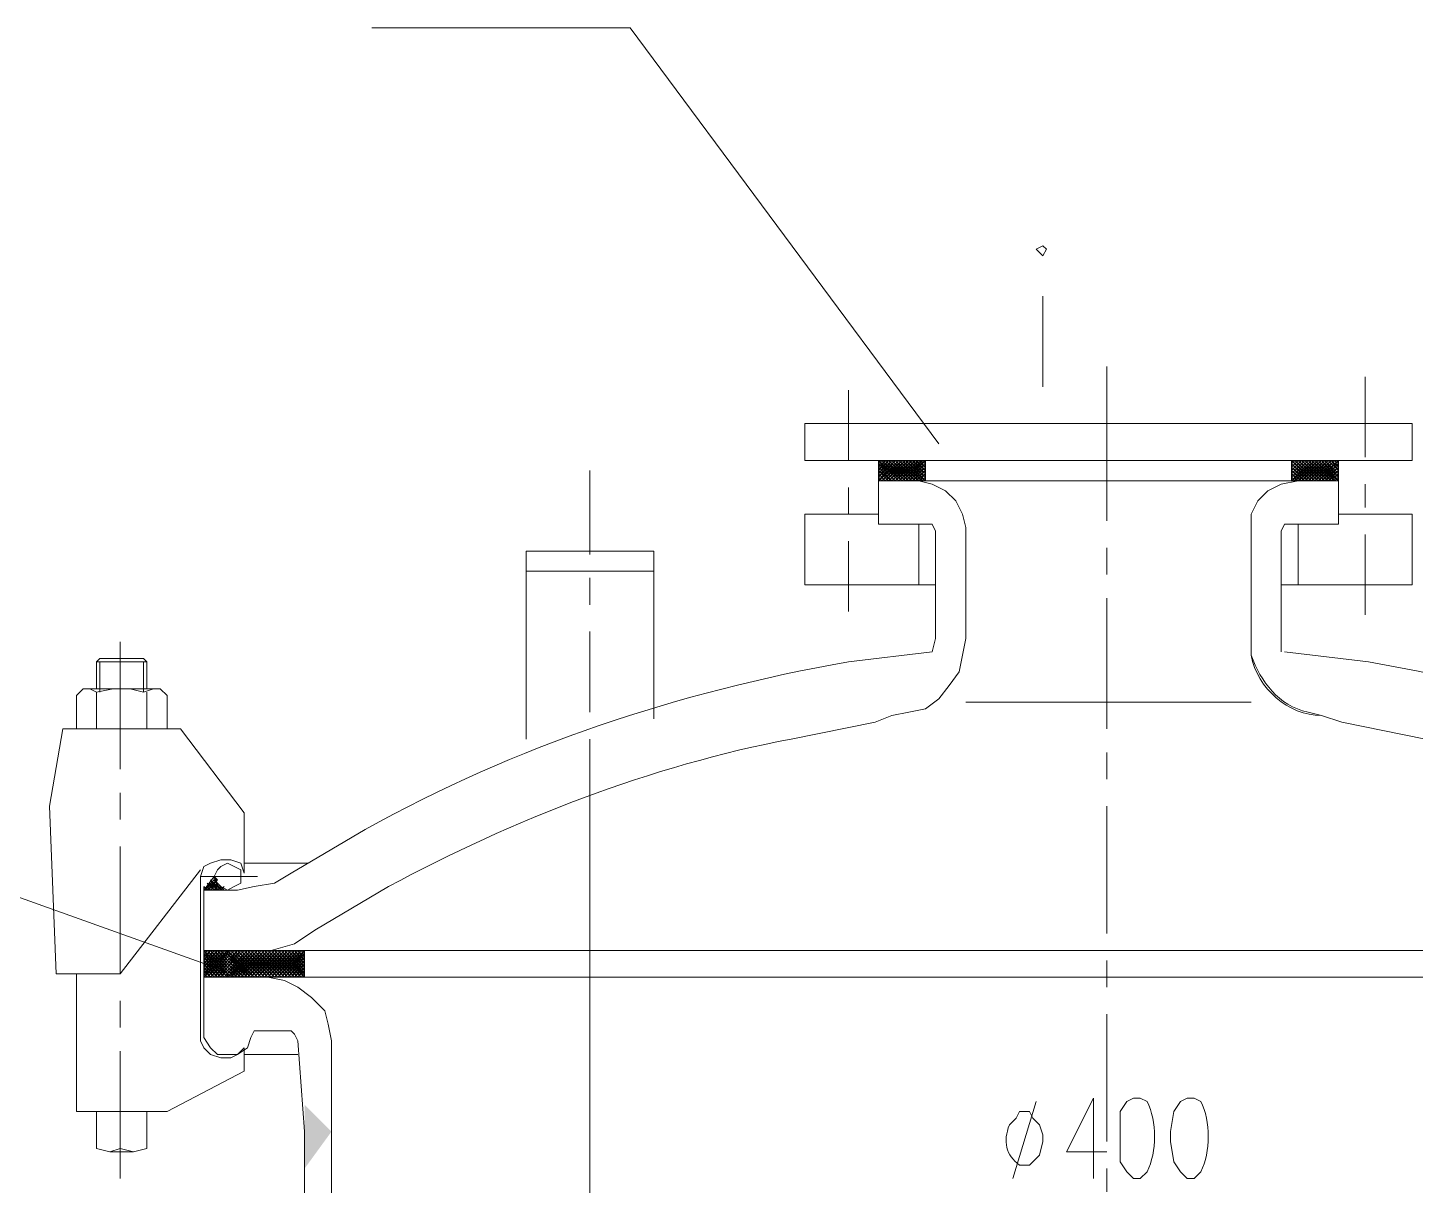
# Model space of a CAD drawing. Header units: millimetres. Extents: x 0 to 819, y 0 to 1152.
# Drawn here: x 215.7 to 290.1, y 989.8 to 1051.9 of the extents above; entities that cross this region are included whole.
import ezdxf

# ---------------------------------------------------------------- set-up
doc = ezdxf.new("R2010")
doc.units = ezdxf.units.MM
doc.layers.add('1', color=7, linetype='Continuous')

msp = doc.modelspace()

# ---------------------------------------------------------------- hatches: boundary and pattern name
h = msp.add_hatch(color=0)
h.dxf.hatch_style = 2
h.paths.add_polyline_path([(230.58, 994.101732), (230.58, 990.681732), (232.02, 992.661732)])

# ---------------------------------------------------------------- linework, layer by layer
at = {"layer": '1', "color": 0, "lineweight": 9}
for points in [[(248.04, 1051.881732), (234.18, 1051.881732)], [(264.6, 1029.561732), (248.04, 1051.881732)], [(225.72, 1001.481732), (97.02, 1047.561732)], [(269.82, 1040.001732), (270.18, 1039.641732), (270.36, 1040.001732), (270.18, 1040.181732), (269.82, 1040.001732)], [(270.18, 1037.481732), (270.18, 1032.621732)], [(273.6, 1033.701732), (273.6, 1025.421732)], [(287.46, 1033.161732), (287.46, 1028.841732)], [(259.74, 1032.441732), (259.74, 1028.661732)], [(261.36, 1028.661732), (261.36, 1028.661732), (261.36, 1028.661732), (261.36, 1028.661732)], [(261.36, 1028.481732), (261.36, 1028.661732), (261.36, 1028.481732)], [(261.36, 1028.481732), (261.54, 1028.661732), (261.36, 1028.481732), (261.54, 1028.661732)], [(261.36, 1028.481732), (261.54, 1028.661732), (261.36, 1028.481732)], [(261.36, 1028.301732), (261.54, 1028.661732), (261.36, 1028.301732), (261.54, 1028.661732)], [(261.36, 1028.301732), (261.72, 1028.661732), (261.36, 1028.301732)], [(261.36, 1028.301732), (261.72, 1028.661732), (261.36, 1028.301732), (261.72, 1028.661732), (261.36, 1028.121732), (261.72, 1028.661732)], [(261.36, 1028.121732), (261.9, 1028.661732), (261.36, 1028.121732)], [(261.36, 1028.121732), (261.9, 1028.661732), (261.36, 1028.121732), (261.9, 1028.661732)], [(261.36, 1027.941732), (261.9, 1028.661732), (261.36, 1027.941732)], [(261.36, 1027.941732), (262.08, 1028.661732), (261.36, 1027.941732), (262.08, 1028.661732)], [(261.36, 1027.941732), (262.08, 1028.661732), (261.36, 1027.941732)], [(261.36, 1027.761732), (262.08, 1028.661732), (261.36, 1027.761732), (262.08, 1028.661732)], [(261.36, 1027.761732), (262.26, 1028.661732), (261.36, 1027.761732)], [(261.36, 1027.761732), (262.26, 1028.661732), (261.36, 1027.761732), (262.26, 1028.661732), (261.36, 1027.581732), (262.26, 1028.661732)], [(261.36, 1027.581732), (262.44, 1028.661732), (261.36, 1027.581732)], [(261.36, 1027.581732), (262.44, 1028.661732), (261.36, 1027.581732)], [(262.44, 1028.661732), (261.36, 1027.581732), (262.44, 1028.661732), (261.36, 1027.581732), (262.62, 1028.661732), (261.54, 1027.581732), (262.62, 1028.661732)], [(262.44, 1027.581732), (261.36, 1028.661732), (262.44, 1027.581732)], [(261.36, 1028.661732), (262.44, 1027.581732), (261.36, 1028.661732)], [(262.44, 1027.581732), (261.36, 1028.661732), (262.44, 1027.581732), (261.36, 1028.661732), (262.62, 1027.581732), (261.54, 1028.661732), (262.62, 1027.581732)], [(262.26, 1027.581732), (261.36, 1028.481732), (262.26, 1027.581732)], [(262.26, 1027.581732), (261.36, 1028.481732), (262.26, 1027.581732)], [(261.36, 1028.481732), (262.26, 1027.581732), (261.36, 1028.481732), (262.26, 1027.581732)], [(261.54, 1027.581732), (262.62, 1028.661732), (261.54, 1027.581732), (262.62, 1028.661732), (261.54, 1027.581732), (262.62, 1028.661732)], [(261.54, 1027.581732), (262.8, 1028.661732), (261.72, 1027.581732), (262.8, 1028.661732), (261.72, 1027.581732), (262.8, 1028.661732), (261.72, 1027.581732)], [(261.54, 1028.661732), (262.62, 1027.581732), (261.54, 1028.661732), (262.62, 1027.581732), (261.54, 1028.661732), (262.62, 1027.581732)], [(261.54, 1028.661732), (262.8, 1027.581732), (261.72, 1028.661732), (262.8, 1027.581732), (261.72, 1028.661732), (262.8, 1027.581732), (261.72, 1028.661732)], [(262.8, 1028.661732), (261.72, 1027.581732), (262.98, 1028.661732), (261.9, 1027.581732), (262.98, 1028.661732), (261.9, 1027.581732)], [(262.8, 1027.581732), (261.72, 1028.661732), (262.98, 1027.581732), (261.9, 1028.661732), (262.98, 1027.581732), (261.9, 1028.661732)], [(262.98, 1028.661732), (261.9, 1027.581732), (262.98, 1028.661732), (261.9, 1027.581732), (263.16, 1028.661732), (262.08, 1027.581732), (263.16, 1028.661732)], [(262.98, 1027.581732), (261.9, 1028.661732), (262.98, 1027.581732), (261.9, 1028.661732), (263.16, 1027.581732), (262.08, 1028.661732), (263.16, 1027.581732)], [(262.08, 1027.581732), (263.16, 1028.661732), (262.08, 1027.581732), (263.16, 1028.661732), (262.08, 1027.581732), (263.16, 1028.661732)], [(262.08, 1027.581732), (263.34, 1028.661732), (262.26, 1027.581732), (263.34, 1028.661732), (262.26, 1027.581732), (263.34, 1028.661732), (262.26, 1027.581732)], [(262.08, 1028.661732), (263.16, 1027.581732), (262.08, 1028.661732), (263.16, 1027.581732), (262.08, 1028.661732), (263.16, 1027.581732)], [(262.08, 1028.661732), (263.34, 1027.581732), (262.26, 1028.661732), (263.34, 1027.581732), (262.26, 1028.661732), (263.34, 1027.581732), (262.26, 1028.661732)], [(263.34, 1028.661732), (262.26, 1027.581732), (263.52, 1028.661732), (262.44, 1027.581732), (263.52, 1028.661732), (262.44, 1027.581732)], [(263.34, 1027.581732), (262.26, 1028.661732), (263.52, 1027.581732), (262.44, 1028.661732), (263.52, 1027.581732), (262.44, 1028.661732)], [(263.52, 1028.661732), (262.44, 1027.581732), (263.52, 1028.661732), (262.44, 1027.581732), (263.7, 1028.661732), (262.62, 1027.581732), (263.7, 1028.661732)], [(263.52, 1027.581732), (262.44, 1028.661732), (263.52, 1027.581732), (262.44, 1028.661732), (263.7, 1027.581732), (262.62, 1028.661732), (263.7, 1027.581732)], [(262.62, 1027.581732), (263.7, 1028.661732), (262.62, 1027.581732), (263.7, 1028.661732), (262.62, 1027.581732), (263.7, 1028.661732)], [(262.62, 1027.581732), (263.88, 1028.661732)], [(262.62, 1028.661732), (263.7, 1027.581732), (262.62, 1028.661732), (263.7, 1027.581732), (262.62, 1028.661732), (263.7, 1027.581732)], [(262.62, 1028.661732), (263.88, 1027.581732), (262.8, 1028.661732), (263.88, 1027.581732), (262.8, 1028.661732), (263.88, 1027.581732), (262.8, 1028.661732)], [(262.8, 1027.581732), (263.88, 1028.661732), (262.8, 1027.581732)], [(263.88, 1028.661732), (262.8, 1027.581732), (263.88, 1028.481732), (262.8, 1027.581732)], [(263.88, 1027.761732), (262.8, 1028.661732), (263.88, 1027.761732), (262.98, 1028.661732), (263.88, 1027.761732), (262.98, 1028.661732)], [(262.8, 1027.581732), (263.88, 1028.481732), (262.8, 1027.581732)], [(263.88, 1027.761732), (262.98, 1028.661732), (263.88, 1027.761732), (262.98, 1028.661732), (263.88, 1027.941732), (263.16, 1028.661732), (263.88, 1027.941732), (263.16, 1028.661732)], [(263.88, 1028.481732), (262.98, 1027.581732), (263.88, 1028.481732), (262.98, 1027.581732)], [(263.88, 1027.941732), (263.16, 1028.661732), (263.88, 1027.941732), (263.16, 1028.661732), (263.88, 1028.121732), (263.16, 1028.661732)], [(263.88, 1028.121732), (263.34, 1028.661732), (263.88, 1028.121732), (263.34, 1028.661732), (263.88, 1028.121732), (263.34, 1028.661732)], [(263.88, 1028.301732), (263.34, 1028.661732), (263.88, 1028.301732), (263.52, 1028.661732), (263.88, 1028.301732), (263.52, 1028.661732)], [(263.88, 1028.301732), (263.52, 1028.661732), (263.88, 1028.301732), (263.52, 1028.661732), (263.88, 1028.481732), (263.52, 1028.661732)], [(263.88, 1028.481732), (263.7, 1028.661732), (263.88, 1028.481732), (263.7, 1028.661732), (263.88, 1028.481732), (263.7, 1028.661732), (263.88, 1028.661732), (263.7, 1028.661732)], [(263.88, 1028.661732), (263.88, 1028.661732)], [(263.88, 1028.661732), (263.88, 1027.581732)], [(283.5, 1028.661732), (283.5, 1028.661732), (283.5, 1028.661732), (283.5, 1028.661732)], [(283.5, 1028.481732), (283.68, 1028.661732), (283.5, 1028.481732)], [(283.5, 1028.481732), (283.68, 1028.661732), (283.5, 1028.481732), (283.68, 1028.661732)], [(283.5, 1028.481732), (283.68, 1028.661732), (283.5, 1028.481732)], [(283.5, 1028.301732), (283.86, 1028.661732), (283.5, 1028.301732), (283.86, 1028.661732)], [(283.5, 1028.301732), (283.86, 1028.661732), (283.5, 1028.301732)], [(283.5, 1028.301732), (283.86, 1028.661732), (283.5, 1028.301732), (283.86, 1028.661732)], [(283.5, 1028.121732), (284.04, 1028.661732), (283.5, 1028.121732)], [(283.5, 1028.121732), (284.04, 1028.661732), (283.5, 1028.121732), (284.04, 1028.661732)], [(283.5, 1028.121732), (284.04, 1028.661732), (283.5, 1028.121732)], [(283.5, 1027.941732), (284.22, 1028.661732), (283.5, 1027.941732)], [(283.5, 1027.941732), (284.22, 1028.661732), (283.5, 1027.941732), (284.22, 1028.661732)], [(283.5, 1027.941732), (284.22, 1028.661732), (283.5, 1027.941732)], [(283.5, 1027.761732), (284.4, 1028.661732), (283.5, 1027.761732), (284.4, 1028.661732)], [(283.5, 1027.761732), (284.4, 1028.661732), (283.5, 1027.761732)], [(283.5, 1027.761732), (284.4, 1028.661732), (283.5, 1027.761732), (284.4, 1028.661732)], [(283.5, 1027.581732), (284.58, 1028.661732), (283.5, 1027.581732)], [(283.5, 1027.581732), (284.58, 1028.661732), (283.5, 1027.581732), (284.58, 1028.661732)], [(283.5, 1027.581732), (284.58, 1028.661732), (283.5, 1027.581732), (284.76, 1028.661732), (283.68, 1027.581732), (284.76, 1028.661732)], [(284.58, 1027.581732), (283.5, 1028.661732), (284.58, 1027.581732), (283.5, 1028.661732)], [(283.5, 1028.661732), (284.58, 1027.581732), (283.5, 1028.661732), (284.76, 1027.581732), (283.68, 1028.661732), (284.76, 1027.581732)], [(283.5, 1028.661732), (283.5, 1027.581732)], [(284.4, 1027.581732), (283.5, 1028.481732), (284.4, 1027.581732)], [(284.4, 1027.581732), (283.5, 1028.481732), (284.4, 1027.581732), (283.5, 1028.481732)], [(284.58, 1027.581732), (283.5, 1028.481732), (284.58, 1027.581732)], [(283.68, 1027.581732), (284.76, 1028.661732), (283.68, 1027.581732), (284.76, 1028.661732), (283.68, 1027.581732), (284.94, 1028.661732), (283.68, 1027.581732)], [(283.68, 1028.661732), (284.76, 1027.581732), (283.68, 1028.661732), (284.76, 1027.581732), (283.68, 1028.661732), (284.94, 1027.581732), (283.68, 1028.661732)], [(284.94, 1028.661732), (283.86, 1027.581732), (284.94, 1028.661732), (283.86, 1027.581732), (284.94, 1028.661732), (283.86, 1027.581732)], [(284.94, 1028.661732), (283.86, 1027.581732), (285.12, 1028.661732), (284.04, 1027.581732), (285.12, 1028.661732), (284.04, 1027.581732), (285.12, 1028.661732)], [(284.94, 1027.581732), (283.86, 1028.661732), (284.94, 1027.581732), (283.86, 1028.661732), (284.94, 1027.581732), (283.86, 1028.661732)], [(284.94, 1027.581732), (283.86, 1028.661732), (285.12, 1027.581732), (284.04, 1028.661732), (285.12, 1027.581732), (284.04, 1028.661732), (285.12, 1027.581732)], [(283.86, 1028.661732), (286.02, 1028.661732)], [(284.04, 1027.581732), (285.12, 1028.661732), (284.04, 1027.581732), (285.3, 1028.661732), (284.22, 1027.581732), (285.3, 1028.661732)], [(284.04, 1028.661732), (285.12, 1027.581732), (284.04, 1028.661732), (285.3, 1027.581732), (284.22, 1028.661732), (285.3, 1027.581732)], [(284.22, 1027.581732), (285.3, 1028.661732), (284.22, 1027.581732), (285.3, 1028.661732), (284.22, 1027.581732), (285.48, 1028.661732), (284.22, 1027.581732)], [(284.22, 1028.661732), (285.3, 1027.581732), (284.22, 1028.661732), (285.3, 1027.581732), (284.22, 1028.661732), (285.48, 1027.581732), (284.22, 1028.661732)], [(285.48, 1028.661732), (284.4, 1027.581732), (285.48, 1028.661732), (284.4, 1027.581732), (285.48, 1028.661732), (284.4, 1027.581732)], [(285.48, 1028.661732), (284.4, 1027.581732), (285.66, 1028.661732), (284.58, 1027.581732), (285.66, 1028.661732), (284.58, 1027.581732), (285.66, 1028.661732)], [(285.48, 1027.581732), (284.4, 1028.661732), (285.48, 1027.581732), (284.4, 1028.661732), (285.48, 1027.581732), (284.4, 1028.661732)], [(285.48, 1027.581732), (284.4, 1028.661732), (285.66, 1027.581732), (284.58, 1028.661732), (285.66, 1027.581732), (284.58, 1028.661732), (285.66, 1027.581732)], [(284.58, 1027.581732), (285.66, 1028.661732), (284.58, 1027.581732), (285.84, 1028.661732), (284.76, 1027.581732), (285.84, 1028.661732)], [(284.58, 1028.661732), (285.66, 1027.581732), (284.58, 1028.661732), (285.84, 1027.581732), (284.76, 1028.661732), (285.84, 1027.581732)], [(284.76, 1027.581732), (285.84, 1028.661732), (284.76, 1027.581732), (285.84, 1028.661732), (284.76, 1027.581732), (286.02, 1028.661732), (284.76, 1027.581732)], [(284.76, 1028.661732), (285.84, 1027.581732), (284.76, 1028.661732), (285.84, 1027.581732), (284.76, 1028.661732), (286.02, 1027.581732), (284.76, 1028.661732)], [(286.02, 1028.661732), (284.94, 1027.581732), (286.02, 1028.661732)], [(284.94, 1027.581732), (286.02, 1028.661732), (284.94, 1027.581732), (286.02, 1028.661732)], [(286.02, 1027.581732), (284.94, 1028.661732), (286.02, 1027.581732), (284.94, 1028.661732), (286.02, 1027.581732), (284.94, 1028.661732)], [(286.02, 1027.581732), (284.94, 1028.661732), (286.02, 1027.581732), (285.12, 1028.661732), (286.02, 1027.761732), (285.12, 1028.661732), (286.02, 1027.761732), (285.12, 1028.661732)], [(284.94, 1027.581732), (286.02, 1028.481732), (284.94, 1027.581732)], [(286.02, 1027.761732), (285.12, 1028.661732), (286.02, 1027.761732), (285.3, 1028.661732), (286.02, 1027.941732), (285.3, 1028.661732)], [(285.12, 1027.581732), (286.02, 1028.481732), (285.12, 1027.581732)], [(286.02, 1028.481732), (285.12, 1027.581732), (286.02, 1028.481732), (285.12, 1027.581732)], [(286.02, 1027.941732), (285.3, 1028.661732), (286.02, 1027.941732), (285.3, 1028.661732), (286.02, 1027.941732), (285.3, 1028.661732)], [(286.02, 1028.121732), (285.48, 1028.661732), (286.02, 1028.121732), (285.48, 1028.661732), (286.02, 1028.121732), (285.48, 1028.661732)], [(286.02, 1028.121732), (285.48, 1028.661732), (286.02, 1028.121732), (285.66, 1028.661732), (286.02, 1028.301732), (285.66, 1028.661732), (286.02, 1028.301732), (285.66, 1028.661732)], [(286.02, 1028.301732), (285.66, 1028.661732), (286.02, 1028.301732), (285.84, 1028.661732), (286.02, 1028.481732), (285.84, 1028.661732)], [(286.02, 1028.481732), (285.84, 1028.661732), (286.02, 1028.481732), (285.84, 1028.661732), (286.02, 1028.481732), (285.84, 1028.661732)], [(286.02, 1028.661732), (286.02, 1028.661732), (286.02, 1028.661732), (286.02, 1028.661732)], [(245.88, 1028.121732), (245.88, 1023.621732)], [(261.36, 1028.121732), (262.08, 1027.581732), (261.36, 1028.301732), (262.08, 1027.581732)], [(262.08, 1027.581732), (261.36, 1028.301732), (262.08, 1027.581732)], [(262.08, 1027.581732), (261.36, 1028.301732), (262.08, 1027.581732), (261.36, 1028.301732)], [(261.9, 1027.581732), (261.36, 1028.121732), (261.9, 1027.581732)], [(261.36, 1028.121732), (261.9, 1027.581732), (261.36, 1028.121732), (261.9, 1027.581732)], [(261.9, 1027.581732), (261.36, 1028.121732), (261.9, 1027.581732)], [(261.72, 1027.581732), (261.36, 1027.941732), (261.72, 1027.581732)], [(261.72, 1027.581732), (261.36, 1027.941732), (261.72, 1027.581732)], [(261.36, 1027.941732), (261.72, 1027.581732), (261.36, 1027.941732), (261.72, 1027.581732)], [(261.36, 1027.581732), (261.54, 1027.581732), (261.36, 1027.761732), (261.54, 1027.581732)], [(261.54, 1027.581732), (261.36, 1027.761732), (261.54, 1027.581732)], [(261.54, 1027.581732), (261.36, 1027.761732), (261.54, 1027.581732), (261.36, 1027.761732)], [(262.98, 1027.581732), (263.88, 1028.301732), (262.98, 1027.581732)], [(262.98, 1027.581732), (263.88, 1028.301732), (262.98, 1027.581732)], [(263.88, 1028.301732), (263.16, 1027.581732), (263.88, 1028.301732), (263.16, 1027.581732)], [(263.16, 1027.581732), (263.88, 1028.121732), (263.16, 1027.581732)], [(263.88, 1028.121732), (263.16, 1027.581732), (263.88, 1028.121732), (263.16, 1027.581732)], [(263.34, 1027.581732), (263.88, 1028.121732), (263.34, 1027.581732)], [(263.88, 1028.121732), (263.34, 1027.581732), (263.88, 1027.941732), (263.34, 1027.581732)], [(263.34, 1027.581732), (263.88, 1027.941732), (263.34, 1027.581732)], [(263.88, 1027.941732), (263.52, 1027.581732), (263.88, 1027.941732), (263.52, 1027.581732)], [(263.52, 1027.581732), (263.88, 1027.761732), (263.52, 1027.581732)], [(263.52, 1027.581732), (263.88, 1027.761732), (263.52, 1027.581732)], [(263.88, 1027.761732), (263.7, 1027.581732), (263.88, 1027.761732), (263.7, 1027.581732)], [(284.22, 1027.581732), (283.5, 1028.301732), (284.22, 1027.581732)], [(284.22, 1027.581732), (283.5, 1028.301732), (284.22, 1027.581732)], [(283.5, 1028.301732), (284.4, 1027.581732), (283.5, 1028.301732), (284.4, 1027.581732)], [(284.04, 1027.581732), (283.5, 1028.121732), (284.04, 1027.581732), (283.5, 1028.121732)], [(284.04, 1027.581732), (283.5, 1028.121732), (284.04, 1027.581732)], [(284.22, 1027.581732), (283.5, 1028.121732), (284.22, 1027.581732), (283.5, 1028.121732)], [(283.86, 1027.581732), (283.5, 1027.941732), (283.86, 1027.581732)], [(283.86, 1027.581732), (283.5, 1027.941732), (283.86, 1027.581732), (283.5, 1027.941732)], [(284.04, 1027.581732), (283.5, 1027.941732), (284.04, 1027.581732)], [(283.5, 1027.581732), (283.68, 1027.581732), (283.5, 1027.761732), (283.68, 1027.581732)], [(283.68, 1027.581732), (283.5, 1027.761732), (283.68, 1027.581732)], [(283.5, 1027.761732), (283.86, 1027.581732), (283.5, 1027.761732), (283.86, 1027.581732)], [(285.12, 1027.581732), (286.02, 1028.301732), (285.12, 1027.581732)], [(286.02, 1028.301732), (285.3, 1027.581732), (286.02, 1028.301732), (285.3, 1027.581732)], [(285.3, 1027.581732), (286.02, 1028.301732), (285.3, 1027.581732)], [(285.3, 1027.581732), (286.02, 1028.121732), (285.3, 1027.581732), (286.02, 1028.121732)], [(285.48, 1027.581732), (286.02, 1028.121732), (285.48, 1027.581732)], [(285.48, 1027.581732), (286.02, 1028.121732), (285.48, 1027.581732), (286.02, 1028.121732)], [(285.48, 1027.581732), (286.02, 1027.941732), (285.48, 1027.581732)], [(285.66, 1027.581732), (286.02, 1027.941732), (285.66, 1027.581732)], [(286.02, 1027.941732), (285.66, 1027.581732), (286.02, 1027.941732), (285.66, 1027.581732)], [(285.66, 1027.581732), (286.02, 1027.761732), (285.66, 1027.581732)], [(286.02, 1027.761732), (285.84, 1027.581732), (286.02, 1027.761732), (285.84, 1027.581732)], [(285.84, 1027.581732), (286.02, 1027.761732), (285.84, 1027.581732)], [(259.74, 1027.221732), (259.74, 1025.781732)], [(261.36, 1027.581732), (261.36, 1027.581732), (261.36, 1027.581732), (261.36, 1027.581732)], [(261.36, 1027.581732), (261.36, 1027.581732), (261.36, 1027.581732)], [(263.7, 1027.581732), (263.88, 1027.581732), (263.7, 1027.581732)], [(263.88, 1027.581732), (263.7, 1027.581732), (263.88, 1027.581732), (263.7, 1027.581732)], [(263.88, 1027.581732), (263.88, 1027.581732)], [(283.5, 1027.581732), (283.5, 1027.581732)], [(283.5, 1027.581732), (283.5, 1027.581732), (283.5, 1027.581732)], [(283.68, 1027.581732), (283.5, 1027.581732), (283.68, 1027.581732)], [(283.86, 1027.581732), (286.02, 1027.581732)], [(285.84, 1027.581732), (286.02, 1027.581732), (285.84, 1027.581732), (286.02, 1027.581732)], [(286.02, 1027.581732), (286.02, 1027.581732), (286.02, 1027.581732)], [(286.02, 1027.581732), (286.02, 1027.581732)], [(287.46, 1027.401732), (287.46, 1026.141732)], [(287.46, 1024.701732), (287.46, 1020.381732)], [(259.74, 1024.341732), (259.74, 1020.561732)], [(273.6, 1023.981732), (273.6, 1022.541732)], [(245.88, 1022.361732), (245.88, 1020.921732)], [(273.6, 1021.281732), (273.6, 1014.261732)], [(220.68, 1018.941732), (220.68, 1012.101732)], [(245.88, 1019.481732), (245.88, 1015.161732)], [(219.6, 1017.861732), (219.6, 1016.241732)], [(221.94, 1017.861732), (221.94, 1016.241732)], [(245.88, 1013.721732), (245.88, 987.441732)], [(273.6, 1013.001732), (273.6, 1011.561732)], [(220.68, 1010.841732), (220.68, 1009.401732)], [(273.6, 1010.121732), (273.6, 1003.281732)], [(220.68, 1007.961732), (220.68, 1001.121732)], [(225, 1006.341732), (228.06, 1006.341732)], [(225.18, 1005.621732), (225.72, 1006.341732), (225.18, 1005.621732)], [(225.72, 1006.341732), (225.18, 1005.621732), (225.72, 1006.341732)], [(225.18, 1005.621732), (225.72, 1006.341732)], [(225.9, 1006.161732), (225.18, 1005.621732), (225.9, 1006.161732)], [(225.18, 1005.621732), (225.72, 1006.161732)], [(225.9, 1005.981732), (225.54, 1005.621732), (225.9, 1005.981732), (225.36, 1005.621732), (225.9, 1006.161732), (225.36, 1005.621732)], [(225.36, 1005.621732), (225.9, 1006.161732), (225.36, 1005.621732)], [(225.36, 1005.621732), (225.9, 1006.161732), (225.36, 1005.621732)], [(226.08, 1005.621732), (225.54, 1006.161732), (226.08, 1005.621732)], [(225.54, 1006.161732), (226.08, 1005.621732), (225.54, 1006.161732), (226.08, 1005.621732), (225.54, 1006.161732), (226.08, 1005.621732)], [(225.54, 1006.161732), (225.9, 1005.621732), (225.54, 1005.981732), (225.9, 1005.621732), (225.54, 1005.981732), (225.9, 1005.621732)], [(225.72, 1006.341732), (225.72, 1006.341732)], [(225.72, 1006.161732), (225.72, 1006.341732), (225.9, 1006.161732)], [(225.9, 1006.161732), (225.72, 1006.341732)], [(226.08, 1005.801732), (226.26, 1005.621732), (225.72, 1006.161732), (226.08, 1005.621732), (226.26, 1005.621732), (226.08, 1005.621732)], [(225.9, 1006.161732), (225.72, 1006.161732), (225.9, 1006.161732)], [(225.9, 1005.981732), (225.72, 1006.161732), (225.9, 1005.981732)], [(225.9, 1005.981732), (225.72, 1006.161732)], [(225.36, 1005.801732), (225.36, 1005.621732), (225.18, 1005.801732), (225.36, 1005.621732), (225.18, 1005.801732), (225.36, 1005.621732)], [(225.36, 1005.621732), (225.18, 1005.801732), (225.36, 1005.621732)], [(225.18, 1005.801732), (225.18, 1005.621732), (225.18, 1005.621732), (225.18, 1005.621732)], [(225.18, 1005.621732), (226.98, 1005.621732)], [(225.18, 1005.621732), (225.18, 1005.621732), (225.18, 1005.621732)], [(225.18, 1005.621732), (225.18, 1005.621732)], [(225.54, 1005.981732), (225.9, 1005.621732), (225.54, 1005.981732), (225.72, 1005.621732), (225.36, 1005.981732), (225.72, 1005.621732)], [(225.36, 1005.981732), (225.72, 1005.621732), (225.36, 1005.981732), (225.72, 1005.621732), (225.36, 1005.981732), (225.72, 1005.621732)], [(225.54, 1005.621732), (225.36, 1005.801732), (225.54, 1005.621732)], [(225.36, 1005.801732), (225.54, 1005.621732), (225.36, 1005.801732), (225.54, 1005.621732), (225.36, 1005.801732), (225.54, 1005.621732)], [(225.72, 1005.621732), (225.9, 1005.981732), (225.54, 1005.621732), (225.9, 1005.981732), (225.54, 1005.621732), (225.9, 1005.981732), (225.54, 1005.621732)], [(225.72, 1005.621732), (226.08, 1005.801732), (225.72, 1005.621732), (225.9, 1005.801732), (225.72, 1005.621732), (225.9, 1005.981732), (225.72, 1005.621732), (225.9, 1005.981732)], [(226.08, 1005.801732), (225.9, 1005.621732), (226.08, 1005.801732), (225.9, 1005.621732)], [(226.08, 1005.801732), (225.9, 1005.621732), (226.08, 1005.801732), (225.9, 1005.621732), (226.08, 1005.801732)], [(226.26, 1005.801732), (226.08, 1005.621732), (226.08, 1005.801732)], [(226.08, 1005.621732), (226.08, 1005.801732), (226.08, 1005.621732), (226.08, 1005.801732)], [(226.26, 1005.621732), (226.26, 1005.621732), (226.08, 1005.801732)], [(226.26, 1005.621732), (226.26, 1005.621732), (226.26, 1005.621732), (226.26, 1005.621732)], [(226.44, 1005.621732), (226.26, 1005.621732), (226.26, 1005.621732), (226.26, 1005.621732)], [(226.26, 1005.621732), (226.26, 1005.621732), (226.26, 1005.621732), (226.26, 1005.621732), (226.26, 1005.621732)], [(226.26, 1005.621732), (226.26, 1005.621732)], [(226.44, 1005.621732), (226.62, 1005.621732)], [(226.44, 1005.621732), (226.44, 1005.621732)], [(226.44, 1005.621732), (226.44, 1005.621732)], [(226.44, 1005.621732), (226.62, 1005.621732)], [(226.44, 1005.621732), (226.44, 1005.621732)], [(226.44, 1005.621732), (226.44, 1005.621732)], [(226.44, 1001.121732), (225.18, 1002.381732), (226.44, 1001.121732)], [(226.44, 1000.941732), (225.18, 1002.381732), (226.44, 1000.941732), (225.18, 1002.381732)], [(226.44, 1000.941732), (225.18, 1002.381732), (226.44, 1000.941732), (225.18, 1002.201732), (226.44, 1000.941732), (225.18, 1002.201732)], [(226.44, 1002.201732), (225.18, 1000.941732), (226.44, 1002.381732), (225.18, 1000.941732), (226.44, 1002.381732), (225.18, 1000.941732), (226.44, 1002.381732), (225.18, 1001.121732), (226.44, 1002.381732)], [(225.18, 1001.121732), (226.26, 1002.381732), (225.18, 1001.121732), (226.26, 1002.381732), (225.18, 1001.121732), (226.26, 1002.381732)], [(225.18, 1001.301732), (226.26, 1002.381732), (225.18, 1001.301732), (226.08, 1002.381732)], [(225.18, 1002.381732), (227.52, 1002.381732)], [(226.08, 1002.381732), (225.18, 1001.301732), (226.08, 1002.381732), (225.18, 1001.301732), (226.08, 1002.381732)], [(225.18, 1001.301732), (226.08, 1002.381732), (225.18, 1001.481732), (225.9, 1002.381732), (225.18, 1001.481732), (225.9, 1002.381732)], [(225.18, 1001.481732), (225.9, 1002.381732), (225.18, 1001.481732), (225.9, 1002.381732), (225.18, 1001.661732), (225.9, 1002.381732)], [(225.18, 1001.661732), (225.72, 1002.381732), (225.18, 1001.661732), (225.72, 1002.381732), (225.18, 1001.661732), (225.72, 1002.381732)], [(225.18, 1001.841732), (225.72, 1002.381732), (225.18, 1001.841732), (225.54, 1002.381732), (225.18, 1001.841732), (225.54, 1002.381732), (225.18, 1001.841732), (225.54, 1002.381732)], [(225.18, 1001.841732), (225.54, 1002.381732), (225.18, 1002.021732), (225.36, 1002.381732), (225.18, 1002.021732), (225.36, 1002.381732)], [(225.18, 1002.021732), (225.36, 1002.381732), (225.18, 1002.021732), (225.36, 1002.381732), (225.18, 1002.201732), (225.36, 1002.381732)], [(225.18, 1002.201732), (225.18, 1002.381732), (225.18, 1002.201732), (225.18, 1002.381732), (225.18, 1002.201732), (225.18, 1002.381732)], [(225.18, 1002.381732), (225.18, 1002.381732)], [(226.44, 1001.301732), (225.36, 1002.381732), (226.44, 1001.301732)], [(226.44, 1001.121732), (225.36, 1002.381732), (226.44, 1001.121732)], [(225.36, 1002.381732), (226.44, 1001.121732), (225.36, 1002.381732), (226.44, 1001.121732)], [(226.44, 1001.481732), (225.54, 1002.381732), (226.44, 1001.481732), (225.54, 1002.381732)], [(226.44, 1001.301732), (225.54, 1002.381732), (226.44, 1001.301732)], [(226.44, 1001.301732), (225.54, 1002.381732), (226.44, 1001.301732), (225.54, 1002.381732)], [(226.44, 1001.661732), (225.72, 1002.381732), (226.44, 1001.661732)], [(226.44, 1001.481732), (225.72, 1002.381732), (226.44, 1001.481732), (225.72, 1002.381732)], [(226.44, 1001.481732), (225.72, 1002.381732), (226.44, 1001.481732)], [(226.08, 1002.381732), (226.44, 1001.841732), (225.9, 1002.381732), (226.44, 1001.841732)], [(226.44, 1001.661732), (225.9, 1002.381732), (226.44, 1001.661732)], [(226.44, 1001.661732), (225.9, 1002.381732), (226.44, 1001.661732), (225.9, 1002.381732)], [(226.44, 1002.021732), (226.08, 1002.381732), (226.44, 1002.021732)], [(226.44, 1001.841732), (226.08, 1002.381732), (226.44, 1001.841732)], [(226.44, 1001.841732), (226.08, 1002.381732), (226.44, 1001.841732)], [(226.08, 1002.381732), (226.44, 1002.021732), (227.52, 1000.941732)], [(227.52, 1002.381732), (226.44, 1001.301732), (226.08, 1000.941732)], [(226.26, 1002.381732), (227.7, 1000.941732)], [(226.26, 1002.381732), (227.7, 1000.941732)], [(226.26, 1002.381732), (226.44, 1002.021732), (227.7, 1000.941732)], [(226.26, 1002.381732), (227.7, 1000.941732)], [(226.26, 1002.381732), (227.7, 1000.941732)], [(226.26, 1002.381732), (227.52, 1000.941732)], [(226.26, 1002.381732), (227.52, 1000.941732)], [(227.7, 1002.381732), (226.44, 1001.121732), (226.26, 1000.941732)], [(227.7, 1002.381732), (226.26, 1000.941732)], [(227.7, 1002.381732), (226.26, 1000.941732)], [(227.7, 1002.381732), (226.26, 1000.941732)], [(227.7, 1002.381732), (226.26, 1000.941732)], [(227.52, 1002.381732), (226.44, 1001.121732), (226.26, 1000.941732)], [(227.52, 1002.381732), (226.26, 1000.941732)], [(227.88, 1000.941732), (226.44, 1002.381732), (227.88, 1000.941732)], [(226.44, 1002.381732), (227.88, 1000.941732)], [(226.44, 1002.381732), (227.88, 1000.941732)], [(226.44, 1002.381732), (226.44, 1002.201732), (227.88, 1000.941732)], [(226.44, 1002.381732), (227.7, 1000.941732)], [(226.44, 1002.381732), (227.7, 1000.941732)], [(226.44, 1000.941732), (227.88, 1002.381732), (226.44, 1000.941732), (227.88, 1002.381732)], [(227.88, 1002.381732), (226.44, 1000.941732)], [(227.88, 1002.381732), (226.44, 1000.941732)], [(227.7, 1002.381732), (226.44, 1000.941732), (226.44, 1000.941732)], [(227.7, 1002.381732), (226.44, 1001.121732), (226.44, 1000.941732)], [(226.44, 1001.301732), (227.52, 1002.381732), (226.44, 1001.301732), (227.52, 1002.381732), (226.44, 1001.301732), (227.52, 1002.381732)], [(226.44, 1001.481732), (227.34, 1002.381732), (226.44, 1001.481732), (227.34, 1002.381732), (226.44, 1001.481732), (227.34, 1002.381732), (226.44, 1001.481732), (227.34, 1002.381732)], [(226.44, 1001.481732), (227.16, 1002.381732), (226.44, 1001.661732), (227.16, 1002.381732), (226.44, 1001.661732), (227.16, 1002.381732)], [(226.44, 1001.661732), (227.16, 1002.381732), (226.44, 1001.661732), (226.98, 1002.381732), (226.44, 1001.841732), (226.98, 1002.381732)], [(226.44, 1001.841732), (226.98, 1002.381732), (226.44, 1001.841732), (226.98, 1002.381732), (226.44, 1001.841732), (226.98, 1002.381732)], [(226.44, 1002.021732), (226.8, 1002.381732), (226.44, 1002.021732), (226.8, 1002.381732), (226.44, 1002.021732), (226.8, 1002.381732)], [(226.44, 1002.021732), (226.8, 1002.381732), (226.44, 1002.021732), (226.62, 1002.381732), (226.44, 1002.201732), (226.62, 1002.381732), (226.44, 1002.201732), (226.62, 1002.381732)], [(226.44, 1002.201732), (226.62, 1002.381732), (226.44, 1002.201732), (226.44, 1002.381732)], [(228.06, 1000.941732), (226.8, 1002.381732), (228.06, 1000.941732), (226.62, 1002.381732), (228.06, 1000.941732), (226.62, 1002.381732)], [(228.06, 1000.941732), (226.62, 1002.381732), (228.06, 1000.941732)], [(227.88, 1000.941732), (226.62, 1002.381732), (227.88, 1000.941732), (226.62, 1002.381732)], [(228.06, 1002.381732), (226.62, 1000.941732), (228.06, 1002.381732), (226.62, 1000.941732)], [(226.62, 1000.941732), (228.06, 1002.381732), (226.62, 1000.941732)], [(228.06, 1002.381732), (226.62, 1000.941732), (227.88, 1002.381732), (226.62, 1000.941732)], [(228.24, 1000.941732), (226.8, 1002.381732), (228.24, 1000.941732), (226.8, 1002.381732), (228.24, 1000.941732), (226.8, 1002.381732)], [(226.8, 1000.941732), (228.24, 1002.381732), (226.8, 1000.941732)], [(228.24, 1002.381732), (226.8, 1000.941732), (228.24, 1002.381732), (226.8, 1000.941732)], [(226.8, 1000.941732), (228.06, 1002.381732), (226.8, 1000.941732)], [(228.42, 1000.941732), (226.98, 1002.381732), (228.42, 1000.941732)], [(228.42, 1000.941732), (226.98, 1002.381732), (228.42, 1000.941732), (226.98, 1002.381732), (228.24, 1000.941732), (226.98, 1002.381732)], [(226.98, 1000.941732), (228.42, 1002.381732), (226.98, 1000.941732)], [(226.98, 1000.941732), (228.42, 1002.381732), (226.98, 1000.941732), (228.42, 1002.381732)], [(226.98, 1000.941732), (228.24, 1002.381732), (226.98, 1000.941732)], [(228.6, 1000.941732), (227.34, 1002.381732), (228.6, 1000.941732), (227.16, 1002.381732), (228.6, 1000.941732), (227.16, 1002.381732)], [(228.6, 1000.941732), (227.16, 1002.381732), (228.6, 1000.941732)], [(228.42, 1000.941732), (227.16, 1002.381732), (228.42, 1000.941732), (227.16, 1002.381732)], [(228.6, 1002.381732), (227.16, 1000.941732), (228.6, 1002.381732), (227.16, 1000.941732)], [(227.16, 1000.941732), (228.6, 1002.381732), (227.16, 1000.941732)], [(228.6, 1002.381732), (227.16, 1000.941732), (228.42, 1002.381732), (227.16, 1000.941732)], [(228.78, 1000.941732), (227.34, 1002.381732), (228.78, 1000.941732), (227.34, 1002.381732), (228.78, 1000.941732), (227.34, 1002.381732)], [(227.34, 1000.941732), (228.78, 1002.381732), (227.34, 1000.941732)], [(228.78, 1002.381732), (227.34, 1000.941732), (228.78, 1002.381732), (227.34, 1000.941732)], [(227.34, 1000.941732), (228.6, 1002.381732), (227.34, 1000.941732)], [(228.96, 1000.941732), (227.52, 1002.381732), (228.96, 1000.941732)], [(228.96, 1000.941732), (227.52, 1002.381732), (228.96, 1000.941732), (227.52, 1002.381732), (228.78, 1000.941732), (227.52, 1002.381732)], [(227.52, 1000.941732), (228.96, 1002.381732), (227.52, 1000.941732)], [(227.52, 1000.941732), (228.96, 1002.381732), (227.52, 1000.941732), (228.96, 1002.381732)], [(227.52, 1000.941732), (228.78, 1002.381732), (227.52, 1000.941732)], [(229.14, 1000.941732), (227.7, 1002.381732), (229.14, 1000.941732), (227.7, 1002.381732)], [(229.14, 1000.941732), (227.7, 1002.381732), (229.14, 1000.941732)], [(228.96, 1000.941732), (227.7, 1002.381732), (228.96, 1000.941732), (227.7, 1002.381732)], [(229.14, 1002.381732), (227.7, 1000.941732), (229.14, 1002.381732), (227.7, 1000.941732)], [(227.7, 1000.941732), (229.14, 1002.381732), (227.7, 1000.941732)], [(229.14, 1002.381732), (227.7, 1000.941732), (228.96, 1002.381732), (227.7, 1000.941732)], [(229.32, 1000.941732), (227.88, 1002.381732), (229.32, 1000.941732), (227.88, 1002.381732), (229.32, 1000.941732), (227.88, 1002.381732)], [(229.14, 1000.941732), (227.88, 1002.381732), (229.14, 1000.941732)], [(227.88, 1000.941732), (229.32, 1002.381732), (227.88, 1000.941732)], [(229.32, 1002.381732), (227.88, 1000.941732), (229.32, 1002.381732), (227.88, 1000.941732)], [(227.88, 1000.941732), (229.14, 1002.381732), (227.88, 1000.941732)], [(229.5, 1000.941732), (228.06, 1002.381732), (229.5, 1000.941732)], [(229.5, 1000.941732), (228.06, 1002.381732), (229.5, 1000.941732), (228.06, 1002.381732), (229.32, 1000.941732), (228.06, 1002.381732)], [(228.06, 1000.941732), (229.5, 1002.381732), (228.06, 1000.941732)], [(228.06, 1000.941732), (229.5, 1002.381732), (228.06, 1000.941732), (229.5, 1002.381732)], [(228.06, 1000.941732), (229.32, 1002.381732), (228.06, 1000.941732)], [(229.68, 1000.941732), (228.24, 1002.381732), (229.68, 1000.941732), (228.24, 1002.381732)], [(229.68, 1000.941732), (228.24, 1002.381732), (229.68, 1000.941732)], [(229.5, 1000.941732), (228.24, 1002.381732), (229.5, 1000.941732), (228.24, 1002.381732)], [(229.68, 1002.381732), (228.24, 1000.941732), (229.68, 1002.381732), (228.24, 1000.941732)], [(228.24, 1000.941732), (229.68, 1002.381732), (228.24, 1000.941732)], [(229.68, 1002.381732), (228.24, 1000.941732), (229.5, 1002.381732), (228.24, 1000.941732)], [(229.86, 1000.941732), (228.42, 1002.381732), (229.86, 1000.941732), (228.42, 1002.381732), (229.86, 1000.941732), (228.42, 1002.381732)], [(229.68, 1000.941732), (228.42, 1002.381732), (229.68, 1000.941732)], [(228.42, 1000.941732), (229.86, 1002.381732), (228.42, 1000.941732)], [(229.86, 1002.381732), (228.42, 1000.941732), (229.86, 1002.381732), (228.42, 1000.941732)], [(228.42, 1000.941732), (229.68, 1002.381732), (228.42, 1000.941732)], [(230.04, 1000.941732), (228.78, 1002.381732), (230.04, 1000.941732), (228.6, 1002.381732), (230.04, 1000.941732), (228.6, 1002.381732)], [(230.04, 1000.941732), (228.6, 1002.381732), (230.04, 1000.941732), (228.6, 1002.381732), (229.86, 1000.941732), (228.6, 1002.381732)], [(228.6, 1000.941732), (230.04, 1002.381732), (228.6, 1000.941732)], [(228.6, 1000.941732), (230.04, 1002.381732), (228.6, 1000.941732), (230.04, 1002.381732)], [(228.6, 1000.941732), (229.86, 1002.381732), (228.6, 1000.941732)], [(230.22, 1000.941732), (228.78, 1002.381732), (230.22, 1000.941732), (228.78, 1002.381732)], [(230.22, 1000.941732), (228.78, 1002.381732), (230.22, 1000.941732)], [(230.22, 1002.381732), (228.78, 1000.941732), (230.22, 1002.381732), (228.78, 1000.941732)], [(228.78, 1000.941732), (230.22, 1002.381732), (228.78, 1000.941732)], [(228.78, 1000.941732), (230.04, 1002.381732), (228.78, 1000.941732), (230.04, 1002.381732)], [(230.4, 1000.941732), (228.96, 1002.381732), (230.4, 1000.941732), (228.96, 1002.381732), (230.4, 1000.941732), (228.96, 1002.381732)], [(230.22, 1000.941732), (228.96, 1002.381732), (230.22, 1000.941732)], [(228.96, 1000.941732), (230.4, 1002.381732), (228.96, 1000.941732)], [(230.4, 1002.381732), (228.96, 1000.941732), (230.4, 1002.381732), (228.96, 1000.941732)], [(228.96, 1000.941732), (230.22, 1002.381732), (228.96, 1000.941732)], [(229.32, 1002.381732), (230.58, 1000.941732), (229.32, 1002.381732), (230.58, 1000.941732), (229.32, 1002.381732), (230.58, 1000.941732), (229.14, 1002.381732), (230.58, 1000.941732), (229.14, 1002.381732)], [(230.58, 1000.941732), (229.14, 1002.381732), (230.58, 1000.941732), (229.14, 1002.381732), (230.4, 1000.941732), (229.14, 1002.381732)], [(229.14, 1000.941732), (230.58, 1002.381732), (229.14, 1000.941732)], [(229.14, 1000.941732), (230.58, 1002.381732), (229.14, 1000.941732), (230.58, 1002.381732)], [(229.14, 1000.941732), (230.4, 1002.381732), (229.14, 1000.941732)], [(229.5, 1002.381732), (230.58, 1001.121732), (229.5, 1002.381732), (230.58, 1001.121732), (229.32, 1002.381732), (230.58, 1001.121732)], [(229.32, 1000.941732), (230.58, 1002.381732), (229.32, 1000.941732), (230.58, 1002.381732)], [(229.68, 1002.381732), (230.58, 1001.301732), (229.5, 1002.381732), (230.58, 1001.121732), (229.5, 1002.381732), (230.58, 1001.121732)], [(229.86, 1002.381732), (230.58, 1001.481732), (229.86, 1002.381732), (230.58, 1001.481732), (229.86, 1002.381732), (230.58, 1001.481732), (229.68, 1002.381732), (230.58, 1001.481732)], [(229.68, 1002.381732), (230.58, 1001.301732), (229.68, 1002.381732), (230.58, 1001.301732), (229.68, 1002.381732), (230.58, 1001.301732)], [(230.04, 1002.381732), (230.58, 1001.661732), (230.04, 1002.381732), (230.58, 1001.661732), (229.86, 1002.381732), (230.58, 1001.661732)], [(230.22, 1002.381732), (230.58, 1001.841732), (230.04, 1002.381732), (230.58, 1001.661732), (230.04, 1002.381732), (230.58, 1001.661732)], [(230.4, 1002.381732), (230.58, 1002.021732), (230.4, 1002.381732), (230.58, 1002.021732), (230.4, 1002.381732), (230.58, 1002.021732), (230.22, 1002.381732), (230.58, 1002.021732)], [(230.22, 1002.381732), (230.58, 1001.841732), (230.22, 1002.381732), (230.58, 1001.841732), (230.22, 1002.381732), (230.58, 1001.841732)], [(230.58, 1002.381732), (230.58, 1002.201732), (230.58, 1002.381732), (230.58, 1002.201732), (230.4, 1002.381732), (230.58, 1002.201732)], [(230.58, 1002.381732), (230.58, 1002.201732), (230.58, 1002.381732), (230.58, 1002.201732)], [(230.58, 1000.941732), (230.58, 1002.381732)], [(226.44, 1000.941732), (225.18, 1002.201732), (226.44, 1000.941732)], [(226.26, 1000.941732), (225.18, 1002.201732), (226.26, 1000.941732), (225.18, 1002.201732)], [(226.44, 1002.021732), (225.36, 1000.941732), (226.44, 1002.201732), (225.18, 1000.941732), (226.44, 1002.201732), (225.18, 1000.941732)], [(225.18, 1000.941732), (226.44, 1002.201732), (225.18, 1000.941732)], [(226.26, 1000.941732), (225.18, 1002.021732), (226.26, 1000.941732)], [(226.26, 1000.941732), (225.18, 1002.021732), (226.26, 1000.941732), (225.18, 1002.021732)], [(225.18, 1002.021732), (226.08, 1000.941732), (226.44, 1001.301732), (226.08, 1000.941732)], [(226.08, 1000.941732), (225.18, 1002.021732)], [(226.08, 1000.941732), (225.18, 1001.841732), (226.08, 1000.941732), (225.18, 1001.841732)], [(226.08, 1000.941732), (225.18, 1001.841732), (226.08, 1000.941732)], [(225.9, 1000.941732), (225.18, 1001.841732), (225.9, 1000.941732), (225.18, 1001.841732)], [(225.9, 1000.941732), (225.18, 1001.661732), (225.9, 1000.941732)], [(225.9, 1000.941732), (225.18, 1001.661732), (225.9, 1000.941732), (225.18, 1001.661732), (225.72, 1000.941732), (225.18, 1001.661732)], [(226.44, 1002.021732), (225.36, 1000.941732), (226.44, 1002.021732), (225.36, 1000.941732), (226.44, 1002.021732), (225.36, 1000.941732)], [(226.44, 1001.841732), (225.54, 1000.941732), (226.44, 1001.841732), (225.54, 1000.941732), (226.44, 1002.021732), (225.54, 1000.941732)], [(226.44, 1001.661732), (225.72, 1000.941732), (226.44, 1001.841732), (225.54, 1000.941732), (226.44, 1001.841732), (225.54, 1000.941732)], [(226.44, 1001.481732), (225.9, 1000.941732), (226.44, 1001.661732), (225.72, 1000.941732), (226.44, 1001.661732), (225.72, 1000.941732)], [(225.72, 1000.941732), (226.44, 1001.661732), (225.72, 1000.941732)], [(227.52, 1000.941732), (226.44, 1002.021732), (227.52, 1000.941732)], [(227.52, 1000.941732), (226.44, 1001.841732), (227.52, 1000.941732)], [(227.34, 1000.941732), (226.44, 1001.841732), (227.34, 1000.941732), (226.44, 1001.841732), (227.34, 1000.941732), (226.44, 1001.841732)], [(227.34, 1000.941732), (226.44, 1001.661732), (227.34, 1000.941732), (226.44, 1001.661732), (227.16, 1000.941732), (226.44, 1001.661732)], [(227.16, 1000.941732), (226.44, 1001.661732), (227.16, 1000.941732), (226.44, 1001.481732), (227.16, 1000.941732), (226.44, 1001.481732)], [(229.32, 1000.941732), (230.58, 1002.201732), (229.32, 1000.941732), (230.58, 1002.201732)], [(229.32, 1000.941732), (230.58, 1002.201732), (229.32, 1000.941732)], [(229.5, 1000.941732), (230.58, 1002.201732), (229.5, 1000.941732)], [(229.5, 1000.941732), (230.58, 1002.021732), (229.5, 1000.941732)], [(229.5, 1000.941732), (230.58, 1002.021732), (229.5, 1000.941732), (230.58, 1002.021732)], [(230.58, 1001.841732), (229.68, 1000.941732), (230.58, 1002.021732), (229.68, 1000.941732)], [(229.68, 1000.941732), (230.58, 1001.841732), (229.68, 1000.941732)], [(229.68, 1000.941732), (230.58, 1001.841732), (229.68, 1000.941732)], [(229.86, 1000.941732), (230.58, 1001.841732), (229.86, 1000.941732), (230.58, 1001.841732)], [(229.86, 1000.941732), (230.58, 1001.661732), (229.86, 1000.941732), (230.58, 1001.661732)], [(229.86, 1000.941732), (230.58, 1001.661732), (229.86, 1000.941732)], [(230.04, 1000.941732), (230.58, 1001.661732), (230.04, 1000.941732)], [(273.6, 1001.841732), (273.6, 1000.401732)], [(225.72, 1000.941732), (225.18, 1001.481732), (225.72, 1000.941732)], [(225.72, 1000.941732), (225.18, 1001.481732), (225.72, 1000.941732), (225.18, 1001.481732)], [(225.54, 1000.941732), (225.18, 1001.481732), (225.54, 1000.941732)], [(225.54, 1000.941732), (225.18, 1001.301732), (225.54, 1000.941732), (225.18, 1001.301732)], [(225.54, 1000.941732), (225.18, 1001.301732), (225.54, 1000.941732)], [(225.36, 1000.941732), (225.18, 1001.301732), (225.36, 1000.941732), (225.18, 1001.301732)], [(225.36, 1000.941732), (225.18, 1001.121732), (225.36, 1000.941732)], [(225.36, 1000.941732), (225.18, 1001.121732), (225.36, 1000.941732), (225.18, 1001.121732), (225.18, 1000.941732), (225.18, 1001.121732)], [(228.6, 1000.941732), (225.18, 1000.941732)], [(225.18, 1000.941732), (225.18, 1000.941732), (225.18, 1000.941732)], [(225.18, 1000.941732), (225.18, 1000.941732)], [(226.44, 1001.481732), (225.9, 1000.941732), (226.44, 1001.481732), (225.9, 1000.941732), (226.44, 1001.481732), (225.9, 1000.941732)], [(226.44, 1001.301732), (226.08, 1000.941732), (226.44, 1001.301732), (226.08, 1000.941732), (226.44, 1001.481732), (226.08, 1000.941732)], [(226.98, 1000.941732), (226.44, 1001.481732), (226.98, 1000.941732), (226.44, 1001.481732), (226.98, 1000.941732), (226.44, 1001.481732)], [(226.98, 1000.941732), (226.44, 1001.301732), (226.98, 1000.941732)], [(226.8, 1000.941732), (226.44, 1001.301732), (226.8, 1000.941732), (226.44, 1001.301732)], [(226.8, 1000.941732), (226.44, 1001.301732), (226.8, 1000.941732)], [(226.8, 1000.941732), (226.44, 1001.121732), (226.8, 1000.941732), (226.44, 1001.121732), (226.62, 1000.941732), (226.44, 1001.121732)], [(226.62, 1000.941732), (226.44, 1001.121732), (226.62, 1000.941732), (226.44, 1000.941732), (226.62, 1000.941732), (226.44, 1000.941732)], [(226.44, 1000.941732), (226.62, 1000.941732)], [(226.44, 1000.941732), (226.44, 1000.941732)], [(230.04, 1000.941732), (230.58, 1001.481732), (230.04, 1000.941732)], [(230.04, 1000.941732), (230.58, 1001.481732), (230.04, 1000.941732), (230.58, 1001.481732)], [(230.58, 1001.301732), (230.22, 1000.941732), (230.58, 1001.481732), (230.22, 1000.941732)], [(230.22, 1000.941732), (230.58, 1001.301732), (230.22, 1000.941732)], [(230.22, 1000.941732), (230.58, 1001.301732), (230.22, 1000.941732)], [(230.4, 1000.941732), (230.58, 1001.301732), (230.4, 1000.941732), (230.58, 1001.301732)], [(230.4, 1000.941732), (230.58, 1001.121732), (230.4, 1000.941732), (230.58, 1001.121732)], [(230.4, 1000.941732), (230.58, 1001.121732), (230.4, 1000.941732)], [(230.58, 1000.941732), (230.58, 1001.121732), (230.58, 1000.941732)], [(230.58, 1000.941732), (230.76, 1000.941732)], [(230.58, 1000.941732), (230.58, 1000.941732), (230.58, 1000.941732), (230.58, 1000.941732)], [(220.68, 999.681732), (220.68, 998.241732)], [(273.6, 998.961732), (273.6, 992.121732)], [(220.68, 996.981732), (220.68, 990.141732)], [(269.82, 994.281732), (268.56, 990.141732)], [(272.88, 994.461732), (271.44, 991.581732), (273.6, 991.581732)], [(272.88, 994.461732), (272.88, 990.141732)], [(273.6, 990.681732), (273.6, 989.421732)]]:
    msp.add_lwpolyline(points, dxfattribs=at)
at = {"layer": '1', "color": 0, "lineweight": 18}
for points in [[(257.4, 1030.641732), (289.98, 1030.641732)], [(257.4, 1030.641732), (257.4, 1028.661732)], [(289.98, 1030.641732), (289.98, 1028.661732)], [(257.4, 1028.661732), (289.98, 1028.661732), (257.4, 1028.661732)], [(261.36, 1028.661732), (261.36, 1025.241732)], [(286.02, 1028.661732), (286.02, 1025.241732)], [(261.36, 1027.581732), (273.6, 1027.581732)], [(266.04, 1025.061732), (265.86, 1025.781732), (265.5, 1026.501732), (264.96, 1027.041732), (264.24, 1027.401732), (263.52, 1027.581732)], [(273.6, 1027.581732), (283.86, 1027.581732)], [(283.86, 1027.581732), (282.96, 1027.401732), (282.24, 1027.041732), (281.7, 1026.501732), (281.34, 1025.781732), (281.34, 1025.061732)], [(261.36, 1025.781732), (257.4, 1025.781732), (257.4, 1022.001732)], [(286.02, 1025.781732), (289.98, 1025.781732), (286.02, 1025.781732)], [(289.98, 1025.781732), (289.98, 1022.001732)], [(261.36, 1025.241732), (263.88, 1025.241732)], [(263.52, 1025.241732), (263.52, 1022.001732)], [(264.42, 1024.881732), (264.24, 1025.241732), (263.88, 1025.241732)], [(264.42, 1024.881732), (264.42, 1019.121732)], [(266.04, 1025.061732), (266.04, 1019.121732)], [(281.34, 1025.061732), (281.34, 1019.121732)], [(283.32, 1025.241732), (283.14, 1025.241732), (282.96, 1024.881732)], [(282.96, 1024.881732), (282.96, 1019.121732)], [(283.32, 1025.241732), (286.02, 1025.241732)], [(283.86, 1025.241732), (283.86, 1022.001732)], [(249.3, 1023.801732), (242.46, 1023.801732)], [(242.46, 1023.801732), (242.46, 1013.721732)], [(249.3, 1023.801732), (249.3, 1014.801732)], [(242.46, 1022.721732), (249.3, 1022.721732)], [(257.4, 1022.001732), (264.42, 1022.001732)], [(282.96, 1022.001732), (289.98, 1022.001732)], [(262.08, 1014.981732), (262.98, 1015.161732), (263.88, 1015.341732), (264.6, 1015.881732), (265.14, 1016.601732), (265.68, 1017.321732), (265.86, 1018.221732), (266.04, 1019.121732)], [(264.24, 1018.401732), (264.42, 1019.121732)], [(282.96, 1019.121732), (282.96, 1018.401732)], [(219.6, 1018.041732), (219.42, 1017.861732)], [(219.6, 1018.041732), (221.94, 1018.041732)], [(221.94, 1018.041732), (222.12, 1017.861732)], [(219.42, 1017.861732), (219.42, 1016.421732)], [(219.42, 1017.861732), (222.12, 1017.861732)], [(222.12, 1017.861732), (222.12, 1016.421732)], [(219.42, 1016.241732), (219.06, 1016.421732), (218.7, 1016.421732), (218.34, 1016.061732), (218.34, 1014.261732)], [(218.88, 1016.421732), (222.66, 1016.421732)], [(221.94, 1016.241732), (221.22, 1016.421732), (220.32, 1016.421732), (219.42, 1016.241732)], [(219.42, 1016.241732), (219.42, 1014.261732)], [(223.2, 1014.261732), (223.2, 1016.061732), (222.84, 1016.421732), (222.48, 1016.421732), (221.94, 1016.241732)], [(222.12, 1016.241732), (222.12, 1014.261732)], [(266.04, 1015.701732), (281.34, 1015.701732)], [(261.18, 1014.621732), (262.08, 1014.981732)], [(216.9, 1010.121732), (217.62, 1014.261732), (223.92, 1014.261732)], [(223.92, 1014.261732), (227.34, 1009.761732)], [(216.9, 1010.121732), (217.26, 1001.121732)], [(227.34, 1009.761732), (227.34, 1006.521732)], [(227.34, 1006.521732), (227.16, 1007.061732), (226.62, 1007.241732), (226.08, 1007.241732), (225.54, 1007.061732), (225.18, 1006.881732), (225, 1006.341732)], [(227.16, 1006.341732), (227.16, 1006.701732), (226.8, 1006.881732), (226.44, 1007.061732), (226.08, 1006.881732), (225.9, 1006.701732), (225.72, 1006.341732), (225.9, 1005.981732), (226.08, 1005.801732), (226.44, 1005.621732), (226.8, 1005.801732), (227.16, 1005.981732), (227.16, 1006.341732)], [(230.76, 1007.061732), (227.34, 1007.061732)], [(220.68, 1001.121732), (225, 1006.701732)], [(225, 1006.341732), (225, 1000.401732)], [(226.98, 1005.621732), (227.88, 1005.801732), (228.96, 1005.981732), (229.86, 1006.521732)], [(225.18, 1005.621732), (225.18, 998.061732)], [(227.52, 1002.381732), (228.78, 1002.381732), (230.04, 1002.741732), (231.12, 1003.461732)], [(227.52, 1002.381732), (280.26, 1002.381732)], [(280.26, 1002.381732), (322.2, 1002.381732)], [(217.26, 1001.121732), (220.68, 1001.121732)], [(218.34, 1001.121732), (218.34, 993.741732)], [(226.44, 1000.941732), (280.26, 1000.941732)], [(232.02, 997.521732), (231.84, 998.421732), (231.66, 999.141732), (230.94, 999.861732), (230.22, 1000.401732), (229.5, 1000.761732), (228.6, 1000.941732)], [(280.26, 1000.941732), (322.2, 1000.941732)], [(225, 997.521732), (225, 1000.401732)], [(225.18, 998.061732), (225.18, 997.701732), (225.54, 997.161732), (225.9, 996.801732), (226.44, 996.801732), (226.98, 996.801732), (227.52, 997.161732), (227.7, 997.701732), (227.88, 998.061732)], [(229.5, 998.061732), (227.88, 998.061732)], [(230.22, 997.521732), (230.04, 997.881732), (229.86, 998.061732), (229.5, 998.061732)], [(225, 997.521732), (225.18, 997.161732), (225.54, 996.801732), (226.08, 996.621732), (226.62, 996.621732), (226.98, 996.801732), (227.34, 997.161732)], [(227.34, 995.901732), (227.34, 997.161732)], [(230.58, 992.661732), (230.22, 997.521732)], [(232.02, 997.521732), (232.02, 992.661732)], [(232.02, 997.521732), (232.02, 987.981732)], [(227.34, 996.801732), (230.22, 996.801732)], [(227.34, 995.901732), (223.2, 993.741732)], [(218.34, 993.741732), (223.2, 993.741732)], [(219.42, 993.741732), (219.42, 991.761732)], [(222.12, 993.741732), (222.12, 991.761732)], [(230.58, 992.661732), (230.58, 987.981732)], [(219.42, 991.761732), (220.14, 991.581732), (220.68, 991.761732)], [(220.14, 991.581732), (221.4, 991.581732), (220.68, 991.761732)], [(221.4, 991.581732), (222.12, 991.761732)]]:
    msp.add_lwpolyline(points, dxfattribs=at)
for points in [[(281.34, 1019.121732), (281.34, 1019.121732), (281.34, 1018.221732), (281.34, 1018.221732), (281.88, 1016.781732), (282.78, 1015.521732), (284.4, 1015.161732), (284.4, 1015.161732), (285.12, 1014.981732), (285.12, 1014.981732)], [(281.34, 1019.121732), (281.34, 1019.121732), (281.34, 1018.221732), (281.34, 1018.221732), (281.7, 1016.421732), (283.32, 1014.981732), (285.12, 1014.981732), (285.12, 1014.981732), (286.2, 1014.621732), (286.2, 1014.621732)], [(264.24, 1018.401732), (264.24, 1018.401732), (259.74, 1017.861732), (259.74, 1017.861732), (250.56, 1016.241732), (241.92, 1013.361732), (233.82, 1008.861732), (233.82, 1008.861732), (229.86, 1006.521732), (229.86, 1006.521732)], [(317.52, 1006.521732), (317.52, 1006.521732), (313.56, 1008.861732), (313.56, 1008.861732), (305.28, 1013.361732), (296.82, 1016.241732), (287.64, 1017.861732), (287.64, 1017.861732), (283.14, 1018.401732), (283.14, 1018.401732)], [(261.18, 1014.621732), (261.18, 1014.621732), (256.68, 1013.721732), (256.68, 1013.721732), (249.12, 1012.281732), (241.74, 1009.401732), (235.08, 1005.801732), (235.08, 1005.801732), (231.12, 1003.461732), (231.12, 1003.461732)], [(316.26, 1003.461732), (316.26, 1003.461732), (312.12, 1005.801732), (312.12, 1005.801732), (305.64, 1009.401732), (298.08, 1012.281732), (290.7, 1013.721732), (290.7, 1013.721732), (286.2, 1014.621732), (286.2, 1014.621732)]]:
    msp.add_open_spline(points, degree=3, knots=[0, 0, 0, 0, 1, 1, 1, 2, 2, 2, 3, 3, 3, 3], dxfattribs=at)
at = {"layer": '1', "color": 0, "lineweight": 9}
for points in [[(275.04, 994.461732), (275.04, 994.461732), (274.68, 994.281732), (274.68, 994.281732), (274.68, 994.281732), (274.32, 993.741732), (274.32, 993.741732), (274.32, 993.741732), (274.32, 992.661732), (274.32, 992.661732), (274.32, 992.661732), (274.32, 992.121732), (274.32, 992.121732), (274.32, 992.121732), (274.32, 991.041732), (274.32, 991.041732), (274.32, 991.041732), (274.68, 990.501732), (274.68, 990.501732), (274.68, 990.501732), (275.04, 990.141732), (275.04, 990.141732), (275.04, 990.141732), (275.4, 990.141732), (275.4, 990.141732), (275.4, 990.141732), (275.76, 990.501732), (275.76, 990.501732), (276.3, 991.581732), (276.3, 993.201732), (275.76, 994.281732), (275.76, 994.281732), (275.4, 994.461732), (275.4, 994.461732), (275.4, 994.461732), (275.04, 994.461732), (275.04, 994.461732)], [(277.92, 994.461732), (277.92, 994.461732), (277.56, 994.281732), (277.56, 994.281732), (277.56, 994.281732), (277.2, 993.741732), (277.2, 993.741732), (277.2, 993.741732), (277.02, 992.661732), (277.02, 992.661732), (277.02, 992.661732), (277.02, 992.121732), (277.02, 992.121732), (277.02, 992.121732), (277.2, 991.041732), (277.2, 991.041732), (277.2, 991.041732), (277.56, 990.501732), (277.56, 990.501732), (277.56, 990.501732), (277.92, 990.141732), (277.92, 990.141732), (277.92, 990.141732), (278.28, 990.141732), (278.28, 990.141732), (278.28, 990.141732), (278.64, 990.501732), (278.64, 990.501732), (279.18, 991.581732), (279.18, 993.201732), (278.64, 994.281732), (278.64, 994.281732), (278.28, 994.461732), (278.28, 994.461732), (278.28, 994.461732), (277.92, 994.461732), (277.92, 994.461732)], [(268.92, 993.741732), (268.92, 993.741732), (268.74, 993.381732), (268.74, 993.381732), (268.74, 993.381732), (268.38, 993.021732), (268.38, 993.021732), (268.02, 992.121732), (268.2, 991.401732), (268.92, 990.861732), (268.92, 990.861732), (269.46, 990.861732), (269.46, 990.861732), (269.46, 990.861732), (269.64, 991.041732), (269.64, 991.041732), (269.64, 991.041732), (270, 991.401732), (270, 991.401732), (270, 991.401732), (270.18, 992.121732), (270.18, 992.121732), (270.18, 992.121732), (270.18, 992.481732), (270.18, 992.481732), (270.18, 992.481732), (270, 993.021732), (270, 993.021732), (270, 993.021732), (269.64, 993.381732), (269.64, 993.381732), (269.64, 993.381732), (269.46, 993.741732), (269.46, 993.741732), (269.46, 993.741732), (268.92, 993.741732), (268.92, 993.741732)]]:
    msp.add_open_spline(points, degree=3, knots=[0, 0, 0, 0, 1, 1, 1, 2, 2, 2, 3, 3, 3, 4, 4, 4, 5, 5, 5, 6, 6, 6, 7, 7, 7, 8, 8, 8, 9, 9, 9, 10, 10, 10, 11, 11, 11, 12, 12, 12, 12], dxfattribs=at)

doc.saveas('drawing.dxf')
